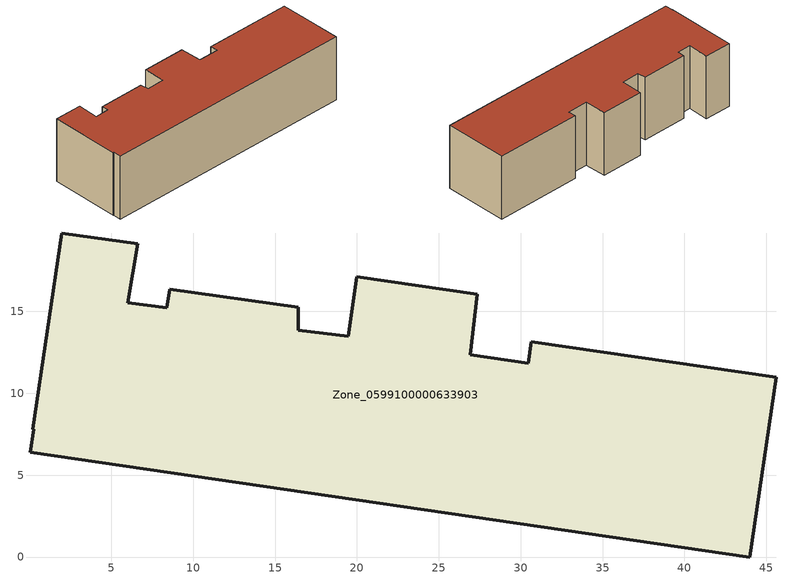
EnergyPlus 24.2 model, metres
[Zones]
Zone_0599100000633903
 floor ground (C_G): 0.05,6.4 0.26,7.79 0.2,7.8 1.96,19.79 6.61,19.14 5.99,15.52 8.38,15.22 8.57,16.36 16.41,15.26 16.4,13.86 19.46,13.48 20,17.11 27.35,16.04 26.93,12.35 30.46,11.84 30.65,13.15 45.6,10.97 43.99,0 z1.64
 wall outside (C_F): 30.65,13.15 30.46,11.84 26.93,12.35 27.35,16.04 20,17.11 19.46,13.48 16.4,13.86 16.41,15.26 8.57,16.36 8.38,15.22 5.99,15.52 6.61,19.14 1.96,19.79 0.2,7.8 0.26,7.79 0.05,6.4 43.99,0 45.6,10.97 30.65,13.15 z1.64:12.98
 roof outside (C_R): 0.26,7.79 0.05,6.4 43.99,0 45.6,10.97 30.65,13.15 30.46,11.84 26.93,12.35 27.35,16.04 20,17.11 19.46,13.48 16.4,13.86 16.41,15.26 8.57,16.36 8.38,15.22 5.99,15.52 6.61,19.14 1.96,19.79 0.2,7.8 z12.98
[BUILDING]
Pand.0599100000633903: North Axis=0; Terrain=City; Loads Convergence Tolerance Value=0.04; Temperature Convergence Tolerance Value=0.4; Solar Distribution=FullExterior; Maximum Number of Warmup Days=25; Minimum Number of Warmup Days=1
[Site:Location]
Rotterdam.The.Hague.AP_ZH_NLD Design_Conditions: Latitude=51.96; Longitude=4.45; Time Zone=1; Elevation=-4.5
[SITE:GROUNDTEMPERATURE:BUILDINGSURFACE]
18, 18, 18, 18, 18, 18, 18, 18, 18, 18, 18, 18
[MATERIAL] Thermal Absorptance=0.9; Solar Absorptance=0.7; Visible Absorptance=0.7
Name | Roughness | Thickness | Conductivity | Density | Specific Heat
G.TC.1946 | MediumSmooth | 0.15 | 1 | 540 | 1210
F.TC.1946 | Rough | 0.3 | 0.857143 | 1920 | 840
R.TC.1946 | MediumRough | 0.2 | 0.909091 | 1500 | 1000
[CONSTRUCTION]
C_G: G.TC.1946
C_F: F.TC.1946
C_R: R.TC.1946
[ZONE]
Zone_0599100000633903: Type=1; Multiplier=1; Ceiling Height=Autocalculate; Volume=Autocalculate; Floor Area=autocalculate; Part of Total Floor Area=Yes
[ZONEINFILTRATION:DESIGNFLOWRATE]
Infil_Zone_0599100000633903: Zone or ZoneList or Space or SpaceList=Zone_0599100000633903; Schedule=AlwaysOn; Design Flow Rate Calculation Method=Flow/Area; Flow Rate per Floor Area=0.003; Constant Term Coefficient=1; Temperature Term Coefficient=0; Velocity Term Coefficient=0; Velocity Squared Term Coefficient=0
[HVACTEMPLATE:ZONE:IDEALLOADSAIRSYSTEM]
Zone_0599100000633903: Maximum Heating Supply Air Temperature=50; Minimum Cooling Supply Air Temperature=13; Maximum Heating Supply Air Humidity Ratio=0.0156; Minimum Cooling Supply Air Humidity Ratio=0.0077; Heating Limit=NoLimit; Cooling Limit=NoLimit; Dehumidification Control Type=ConstantSensibleHeatRatio; Cooling Sensible Heat Ratio=0.7; Dehumidification Setpoint=60; Humidification Control Type=None; Humidification Setpoint=30; Outdoor Air Method=None; Outdoor Air Flow Rate per Person=0.00944; Outdoor Air Flow Rate per Zone Floor Area=0; Outdoor Air Flow Rate per Zone=0; Demand Controlled Ventilation Type=None; Outdoor Air Economizer Type=NoEconomizer; Heat Recovery Type=None; Sensible Heat Recovery Effectiveness=0.7; Latent Heat Recovery Effectiveness=0.65
[ZONECONTROL:THERMOSTAT]
ThermostatControl_Zone_0599100000633903: Zone or ZoneList=Zone_0599100000633903; Control Type Schedule=DualSetpointControlType; Control 1=Thermostat_Zone_0599100000633903; Temperature Difference Between Cutout And Setpoint=0
[THERMOSTATSETPOINT:DUALSETPOINT]
Thermostat_Zone_0599100000633903: Heating Setpoint Temperature Schedule=HeatingSetpoint_Zone_0599100000633903; Cooling Setpoint Temperature Schedule=CoolingSetpoint_Zone_0599100000633903
[SCHEDULE:COMPACT]
HeatingSetpoint_Zone_0599100000633903: Through: 12/31, For: AllDays, Until: 24:00, 21
CoolingSetpoint_Zone_0599100000633903: Through: 12/31, For: AllDays, Until: 24:00, 24
DualSetpointControlType: Through: 12/31, For: AllDays, Until: 24:00, 4
AlwaysOn: Through: 12/31, For: AllDays, Until: 24:00, 1
